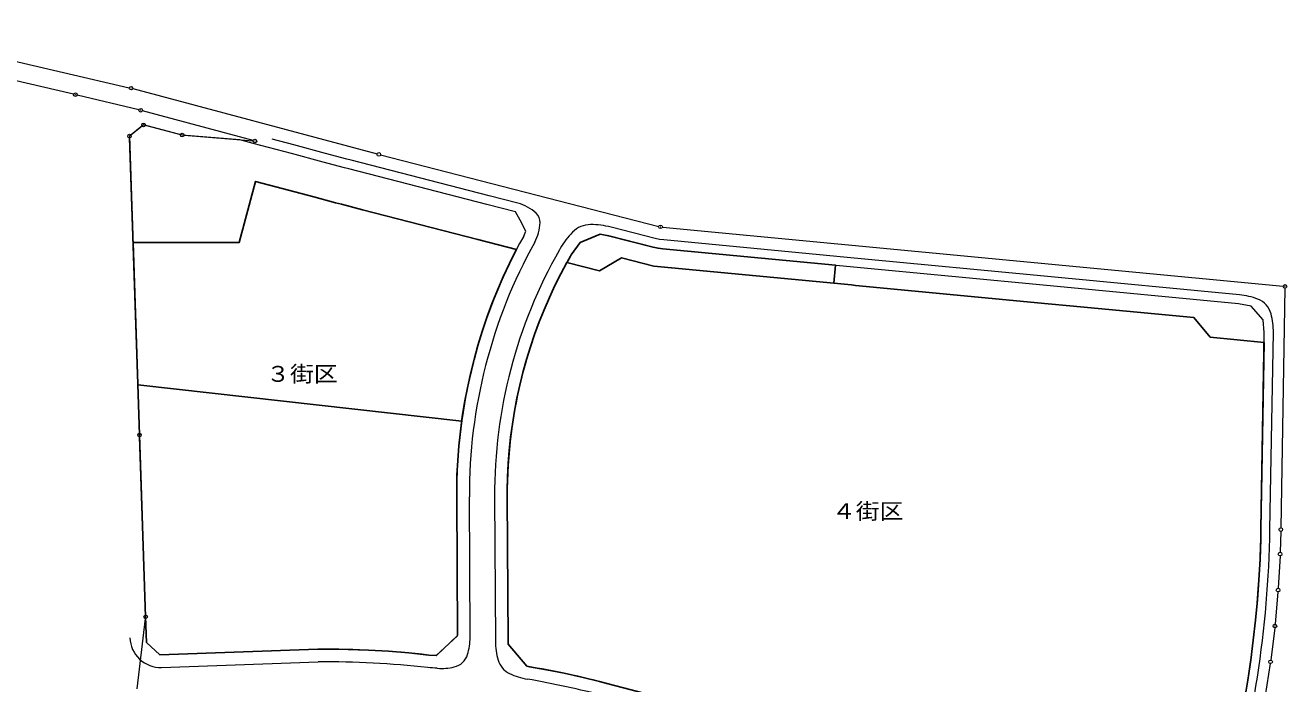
# Model space of a CAD drawing. Units: millimetres, scale not verified. Extents: x -324534 to 374455, y -269048 to 234946.
# Drawn here: x 25057 to 374455, y -35934 to 146433 of the extents above; entities that cross this region are included whole.
import ezdxf
from ezdxf.enums import TextEntityAlignment as Align

# ---------------------------------------------------------------- set-up
doc = ezdxf.new("R2010")
doc.units = ezdxf.units.MM
doc.header["$LTSCALE"] = 1000
doc.layers.add('0-2', color=3, linetype='Continuous')
doc.layers.add('A-1_00_街区ポリゴン（画地確定計算より）', color=4, linetype='Continuous')
doc.layers.add('5-E_S-BMK-ROW3(整備区境)', color=7, linetype='Continuous', lineweight=18)
doc.layers.add('8-A_D-STR-STR(主構造物外形線)', color=7, linetype='Continuous', lineweight=18)
doc.styles.add('ＭＳ ゴシック', font='')
doc.styles.get('ＭＳ ゴシック').set_extended_font_data('MS Gothic')

msp = doc.modelspace()

# ---------------------------------------------------------------- linework, layer by layer
at = {"layer": '5-E_S-BMK-ROW3(整備区境)'}
for p, q in [((-20971, 146433), (53864, 129110)), ((38471, 127306), (-8595, 138204)), ((56549, 123020), (39445, 127078)), ((54834, 128868), (122507, 110780)), ((88179, 114499), (57518, 122774)), ((54329, 116051), (57442, 118531)), ((58316, 118715), (68061, 116145)), ((69043, 115977), (88164, 114409)), ((56694, 33458), (53954, 115240)), ((123474, 110526), (200545, 90724)), ((201527, 90553), (373457, 74151)), ((373946, 73604), (372814, 7274)), ((58382, -16889), (56728, 32459)), ((372791, 6274), (372627, 464)), ((372585, -535), (372083, -9504)), ((372011, -10501), (371216, -19449)), ((56084, -37303), (58342, -17885)), ((371111, -20444), (370023, -29361)), ((369886, -30351), (368506, -39228))]:
    msp.add_line(p, q, dxfattribs=at)
for centre, radius in [((54351, 128998), 500), ((38958, 127193), 500), ((38958, 127193), 25), ((54351, 128998), 25), ((57035, 122904), 500), ((57035, 122904), 25), ((57833, 118843), 500), ((57833, 118843), 25), ((53937, 115740), 500), ((53937, 115740), 25), ((68544, 116018), 500), ((68544, 116018), 25), ((88662, 114368), 500), ((88662, 114368), 25), ((122990, 110650), 500), ((122990, 110650), 25), ((201029, 90600), 500), ((201029, 90600), 25), ((373955, 74104), 500), ((373955, 74104), 25), ((56711, 32959), 500), ((56711, 32959), 25), ((372805, 6774), 500), ((372805, 6774), 25), ((372613, -36), 500), ((372613, -36), 25), ((372056, -10003), 500), ((372056, -10003), 25), ((58399, -17388), 500), ((58399, -17388), 25), ((371172, -19947), 500), ((371172, -19947), 25), ((369963, -29857), 500), ((369963, -29857), 25)]:
    msp.add_circle(centre, radius, dxfattribs=at)
at = {"layer": '8-A_D-STR-STR(主構造物外形線)'}
for p, q in [((173232, 84602), (172996, 84189)), ((369806, 6825), (370736, 61298)), ((148260, -23089), (148060, 15809)), ((155060, 15845), (155266, -24144)), ((62844, -31397), (106211, -29875)), ((136848, -27973), (138900, -28106)), ((136848, -27973), (138900, -28106))]:
    msp.add_line(p, q, dxfattribs=at)
for points in [[(163121, 88051), (163730, 89444), (162091, 92476), (160876, 94721), (152901, 96771), (114700, 106656), (113503, 106959), (107549, 108538), (98761, 110886), (88219, 113712), (84496, 114710), (68544, 116018), (57833, 118843), (53937, 115740), (56711, 32959), (58399, -17388), (58646, -24502), (62302, -27913), (106138, -26368)], [(163121, 88051), (163730, 89444), (162091, 92476), (160876, 94721), (152901, 96771), (114700, 106656), (113503, 106959), (107549, 108538), (98761, 110886), (88219, 113712), (84496, 114710), (68544, 116018), (57833, 118843), (53937, 115740), (56711, 32959), (58399, -17388), (58646, -24502), (62302, -27913), (106138, -26368)], [(163121, 88051), (163730, 89444), (162091, 92476), (160876, 94721), (152901, 96771), (114700, 106656), (113503, 106959), (107549, 108538), (98761, 110886), (88219, 113712), (84496, 114710), (68544, 116018), (57833, 118843), (53937, 115740), (56711, 32959), (58399, -17388), (58646, -24502), (62302, -27913), (106138, -26368)], [(161498, 97143), (153525, 99191), (115321, 109077), (114131, 109379), (108192, 110954), (99406, 113301), (93494, 114886)], [(367306, 6868), (368236, 61341), (367917, 64862), (364585, 68590), (361122, 69300), (308943, 74269), (254422, 79476), (201643, 84514), (200325, 84652), (198932, 84944), (186676, 88093), (184246, 88559), (178721, 86220), (176209, 82755), (176036, 82454)], [(361359, 71789), (309181, 76757), (254659, 81964), (201892, 87002), (200712, 87125), (199499, 87379), (187298, 90514)], [(136848, -27973), (138900, -28106), (144758, -22657), (144560, 15791)], [(138900, -28106), (144758, -22657), (144560, 15791)], [(138900, -28106), (144758, -22657), (144560, 15791)], [(158560, 15863), (158770, -24994), (163966, -31077)]]:
    msp.add_lwpolyline(points, dxfattribs=at)
for centre, radius, start, end in [((158637, 86005), 11500, 46.63576, 75.59078), ((164130, 91821), 3500, 359.12534, 46.63576), ((156131, 91943), 11500, 330.89443, 359.12534), ((181650, 84222), 7000, 90.18333, 135.4596), ((181699, 68722), 22500, 75.59078, 90.18333), ((291558, 16548), 147000, 150.89443, 180.29471), ((291558, 16548), 147000, 150.89443, 180.29471), ((291558, 16548), 147000, 150.89443, 180.29471), ((192341, 73701), 22000, 135.4596, 150.29471), ((291558, 16548), 143500, 150.89443, 180.29471), ((291558, 16548), 136500, 150.29471, 180.29471), ((291558, 16548), 133000, 150.29471, 180.29471), ((359558, 52874), 19000, 68.61821, 84.56054), ((364298, 64980), 6000, 14.96414, 68.61821), ((351739, 61623), 19000, 359.02177, 14.96414), ((68350, 11973), 299000, 343.40291, 359.02177), ((68350, 11973), 301500, 343.40291, 359.02177), ((62545, -22903), 8500, 181.88122, 272.01016), ((132260, -23171), 16000, 342.95327, 0.29471), ((174265, -24046), 19000, 180.29471, 196.23708), ((108030, -284861), 258500, 83.59927, 90.41938), ((108030, -284861), 258500, 83.59927, 90.41938), ((108030, -284861), 258500, 83.59927, 90.41938), ((142777, -26396), 5000, 282.92639, 342.95327), ((107992, -284869), 255000, 83.571, 90.40018), ((140316, -15675), 16000, 265.93694, 282.92639), ((161784, -27681), 6000, 196.23708, 244.69339), ((121221, -284497), 257000, 75.27868, 80.42601), ((132013, -126952), 95587, 85.6986, 87.28276), ((167341, -15928), 19000, 244.69339, 260.25596), ((121221, -284497), 253500, 75.27868, 80.25596)]:
    msp.add_arc(centre, radius, start, end, dxfattribs=at)
at = {"layer": 'A-1_00_街区ポリゴン（画地確定計算より）'}
msp.add_line((56246, 46831), (145961, 36829), dxfattribs=at)
for points in [[(96175, 101226), (88835, 103193), (84292, 86247), (54924, 86296)], [(54924, 86296), (56711, 32958), (58399, -17389), (58645, -24503), (62301, -27914), (106138, -26369), (108935, -26348), (114529, -26428), (120120, -26630), (125706, -26952), (131283, -27395), (136848, -27973), (138942, -28104), (144757, -22610), (144560, 15791), (144550, 17817), (144640, 21867), (144843, 25913), (145156, 29952), (145581, 33981), (146117, 37997), (146763, 41996), (147520, 45976), (148385, 49934), (149360, 53866), (150442, 57770), (151631, 61643), (152927, 65481), (154328, 69283), (155833, 73044), (157441, 76762), (159152, 80435), (160962, 84059), (161110, 84336), (150405, 87087), (118481, 95343), (112672, 96845), (110970, 97285), (104977, 98875), (96175, 101226)], [(362708, -40505), (363640, -34978), (364469, -29434), (365193, -23875), (365813, -18304), (366328, -12723), (366739, -7133), (367044, -1536), (367245, 4066), (367306, 6868), (368189, 58582), (353257, 60004), (348753, 65455), (314373, 68729), (308400, 69299), (255010, 74397), (253946, 74498), (249037, 74967), (199126, 79732), (190224, 82019), (184137, 78420), (175081, 80747), (173411, 77624)], [(173411, 77624), (171773, 74345), (170226, 71023), (168771, 67659), (167409, 64256), (166142, 60817), (164970, 57345), (163894, 53841), (162915, 50309), (162033, 46752), (161250, 43171), (160566, 39571), (159981, 35952), (159497, 32320), (159112, 28675), (158828, 25021), (158645, 21360), (158563, 17696), (158560, 15863), (158766, -24126), (158795, -24997), (164007, -31066), (164718, -31205), (169448, -32051), (174356, -33038), (179243, -34120), (184109, -35298), (186532, -35922), (216489, -43805)], [(177067, -33638), (179243, -34120), (184109, -35298), (186532, -35922), (216489, -43805), (255176, -53970), (293863, -64135), (332550, -74300), (345779, -77775), (349581, -78284), (353955, -75861), (354892, -73434), (354958, -73214)]]:
    msp.add_lwpolyline(points, dxfattribs=at)
msp.add_lwpolyline([(184137, 78420), (190224, 82019), (199126, 79732), (249037, 74967), (249512, 79944), (201668, 84512), (200325, 84652), (198932, 84944), (186614, 88109), (184250, 88563), (178724, 86224), (176272, 82868), (176036, 82454), (175139, 80856), (175081, 80747)], close=True, dxfattribs=at)

# ---------------------------------------------------------------- texts
at = {"layer": '0-2', "style": 'ＭＳ ゴシック', "width": 1.1}
for s, p in [('３街区', (91796, 46362)), ('４街区', (248498, 8345))]:
    msp.add_text(s, height=4399, dxfattribs=at).set_placement(p, align=Align.BOTTOM_LEFT)

doc.saveas('drawing.dxf')
